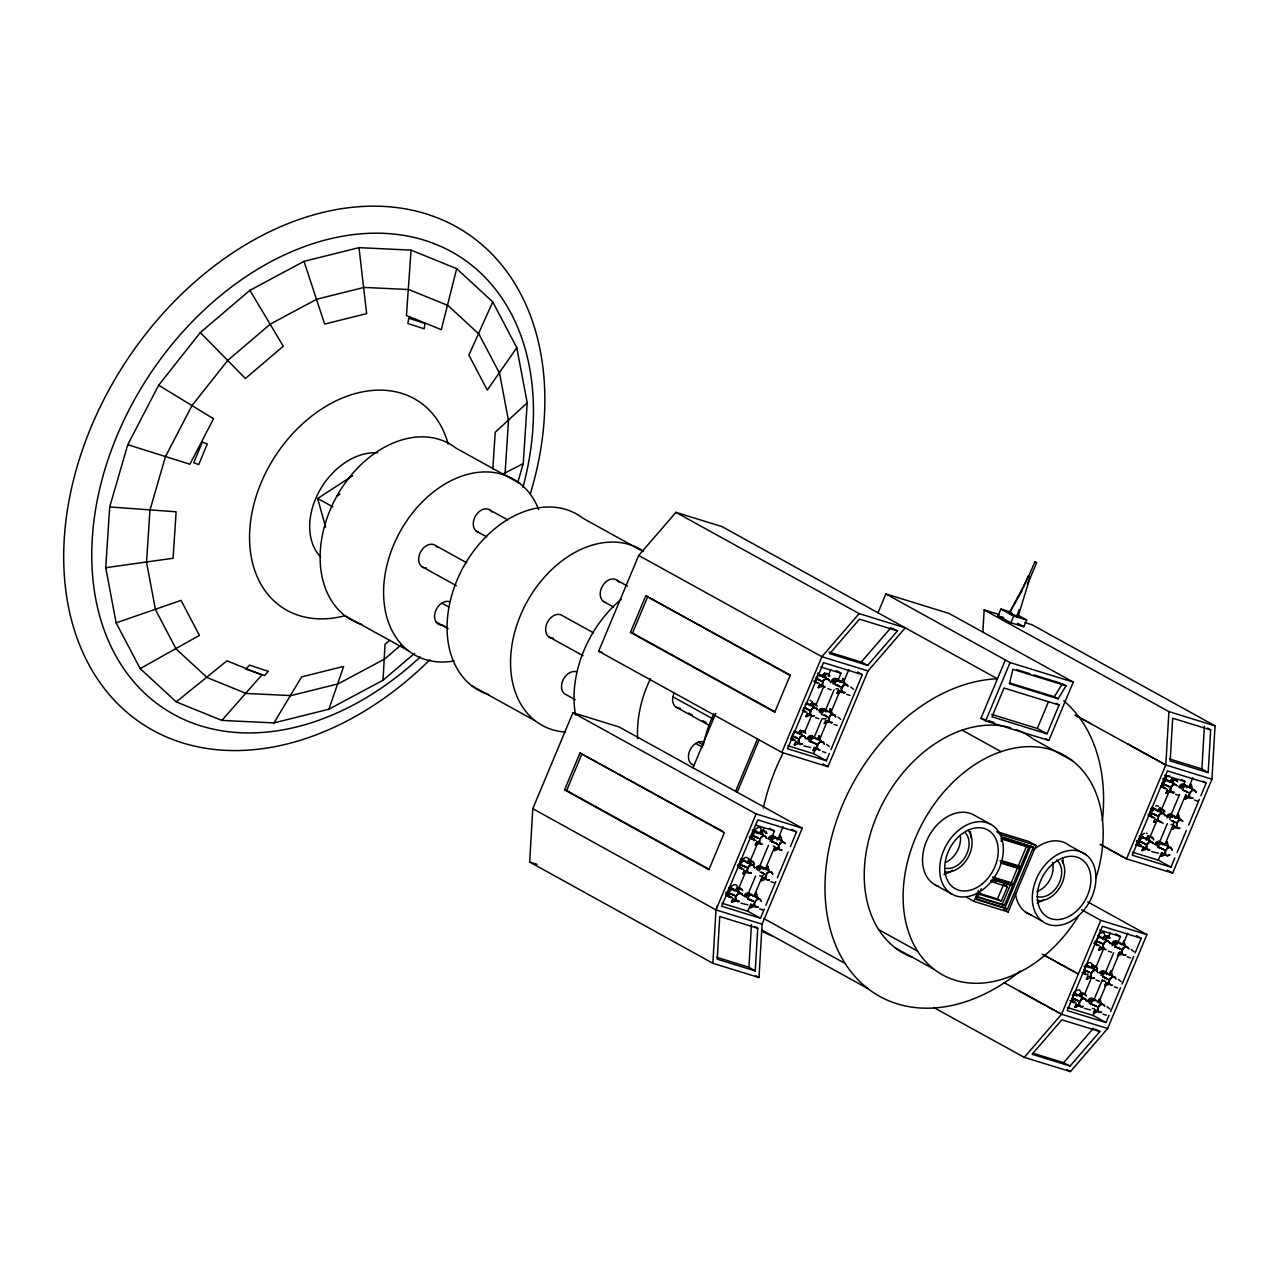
<?xml version="1.0" encoding="UTF-8"?>
<svg xmlns="http://www.w3.org/2000/svg" width="1279" height="1279" viewBox="0 0 1279 1279"><rect width="100%" height="100%" fill="white"/><g stroke="black" fill="none" stroke-linecap="round" stroke-linejoin="round"><path stroke-width="1.5" d="M754.482 867.945C753.219 860.335 743.994 869.32 748.007 872.454M754.642 902.095L754.514 905.788L757.967 907.163M766.505 838.241C766.265 834.164 759.534 836.722 759.518 840.415C757.136 843.405 764.954 844.891 761.357 844.204M772.548 873.941C771.269 867.833 762.332 875.987 766.329 879.201M779.455 849.448C778.144 837.873 776.641 851.878 782.077 849.88M805.562 738.654L805.258 737.328M816.418 708.374C818.24 712.931 817.025 706.887 814.339 707.575C811.014 708.07 808.6 712.979 811.27 715.473M824.268 743.659C821.757 737.919 814.02 746.009 818.272 749.478M832.741 714.322L834.739 715.105L833.716 714.417C829.543 713.394 827.177 720.141 829.256 721.932M1079.428 1001.585L1079.78 1005.949M1115.784 978.451C1115.384 972.695 1102.754 983.007 1112.138 985.214M1128.094 947.547L1126.927 946.844L1128.59 948.203C1130.156 951.592 1126.08 943.358 1123.745 947.739C1120.292 949.721 1121.571 956.932 1126.032 954.805M1164.897 815.602L1163.139 813.348C1158.518 812.213 1155.337 821.006 1160.708 821.742M1165.313 850.487L1165.665 854.852M1177.335 827.881L1176.584 823.292M1192.747 798.288L1189.918 797.744L1189.006 794.499L1192.06 790.262L1195.241 790.63L1193.275 789.958M1012.201 613.488L1009.898 612.049L1022.576 589.939M1017.46 615.183L1019.091 609.651M1029.019 576.509L1028.092 576.237L1030.442 577.453L1036.614 562.696L1034.727 561.929L1035.702 562.2M411.055 250.124L406.45 315.513L441.319 329.662L456.683 268.654L411.055 250.124L358.983 247.646L304.018 261.348L249.901 290.317L200.323 332.556L158.66 385.219L127.756 444.692L109.69 506.948L105.741 567.7L116.133 622.857L140.194 668.629L176.262 701.899L221.875 720.413L273.946 722.907L328.911 709.206L383.029 680.236L414.572 653.361M529.666 862.046L532.783 808.68L572.928 712.707L619.068 726.952L802.253 828.184L762.108 924.157L758.991 977.524L712.851 963.279L529.666 862.046L537.036 864.316M712.851 963.279L715.984 909.913L756.129 813.94L572.928 712.707M754.594 926.412L757.728 928.25L755.234 970.937L748.95 967.26L751.444 924.573M982.88 631.682L984.159 609.939L998.899 614.496M1024.719 622.473L1032.089 624.76L1215.05 725.864L1211.932 779.215L1172.651 873.109L1126.527 858.864L1165.793 764.97L1168.926 711.604L984.159 609.939M1207.536 728.103L1210.669 729.941L1208.175 772.628L1201.892 768.951L1204.386 726.264M492.831 469.009L495.229 432.238L527.204 402.853L516.796 347.696L492.751 301.924L456.683 268.654M501.88 474.349L505.109 472.91L508.514 420.711L499.577 373.356L478.922 334.043L447.954 305.457L408.768 289.55L364.051 287.423L316.84 299.19L270.365 324.067L227.79 360.358L191.994 405.571L165.455 456.651L149.947 510.113L146.541 562.312L155.478 609.667L176.134 648.981L207.118 677.566L246.287 693.458L291.004 695.6L338.216 683.833L384.691 658.957L401.43 644.696M517.771 482.471L523.239 463.606L527.204 402.853M738.686 901.471C740.573 902.814 731.508 898.21 737.423 894.533C740.509 890.744 743.738 896.755 742.587 895.492M802.317 744.01C799.503 745.849 797.185 740.349 799.583 737.887C800.174 734.402 807.928 737.455 802.78 735.889M829.176 680.076C830.918 680.172 822.333 676.799 822.637 683.002C820.207 685.96 827.865 687.734 824.236 686.919M845.003 692.61L842.461 692.275L841.47 688.678L844.875 684.537L848.217 686.008L846.442 684.377M1179.318 828.312C1176.904 830.599 1173.93 820.83 1180.405 819.983C1183.587 821.262 1183.603 821.981 1181.492 820.111M383.029 680.236L385.027 644.264L389.567 640.379M737.583 887.626L736.208 890.823L737.951 891.735A22.574 2.318 22.7 0 1 739.374 892.566L737.743 887.706M761.309 830.263L760.126 833.572L761.868 834.484A22.574 2.318 22.7 0 1 763.291 835.299L761.309 830.263L760.126 833.572M756.225 893.318L754.85 896.515L756.576 897.442A22.574 2.318 22.7 0 1 758.015 898.258L756.385 893.413M767.56 866.059L766.169 869.272L767.912 870.184A22.574 2.318 22.7 0 1 769.35 870.999L767.72 866.155M780.334 836.034L778.959 839.232L780.702 840.143A22.574 2.318 22.7 0 1 782.124 840.974L780.494 836.114M800.318 730.261L799.135 733.57L800.67 734.418A22.574 2.318 22.7 0 0 802.301 735.297L800.318 730.261L799.343 733.634L800.878 734.482A22.574 2.318 22.7 0 1 802.301 735.297M812.149 702.059L810.774 705.273L812.517 706.184A22.574 2.318 22.7 0 1 813.94 706.999L812.309 702.155M819.152 736.049L817.777 739.262L819.503 740.173A22.574 2.318 22.7 0 1 820.942 740.989L819.311 736.144M830.982 709.861L830.279 708.694L832.277 713.73A22.574 2.318 22.7 0 1 830.631 712.851M843.261 678.765L841.886 681.979L843.628 682.89A22.574 2.318 22.7 0 1 845.051 683.705L843.421 678.861M1080.995 992.808L1079.62 996.021L1081.363 996.933A22.574 2.318 22.7 0 1 1082.785 997.748L1081.155 992.904M1093.145 965.581L1092.442 964.414L1091.259 967.723L1093.001 968.635A22.574 2.318 22.7 0 1 1094.44 969.45L1092.81 964.606M1104.928 935.541L1103.537 938.754L1105.28 939.665A22.574 2.318 22.7 0 1 1106.719 940.481L1105.088 935.636M1110.971 971.257L1109.58 974.454L1111.115 975.301A22.574 2.318 22.7 0 0 1112.762 976.197L1111.131 971.337M1124.033 942.143L1123.745 941.216M1148.254 836.018L1146.863 839.232L1148.606 840.143A22.574 2.318 22.7 0 1 1150.045 840.958L1148.414 836.114M1159.893 807.72L1158.518 810.934L1160.245 811.845A22.574 2.318 22.7 0 1 1161.684 812.661L1160.053 807.816M1166.896 841.71L1165.505 844.923L1167.247 845.835A22.574 2.318 22.7 0 1 1168.686 846.65L1167.056 841.806M1178.039 814.371L1176.84 817.665L1178.375 818.512A22.574 2.318 22.7 0 0 1180.005 819.407L1178.215 814.467M1191.005 784.427L1189.63 787.64L1191.357 788.551A22.574 2.318 22.7 0 1 1192.795 789.367L1191.165 784.523M742.252 894.485C740.061 890.456 732.403 897.442 736.704 901.04M798.544 740.317C797.329 737.136 801.086 746.776 800.35 744.202M833.86 714.513L831.158 715.009L828.52 718.75M846.65 684.489C841.518 682.826 839.136 692.834 844.028 692.674M1110.028 943.167C1106.751 936.308 1098.613 948.522 1105.743 949.578M1153.354 843.628C1150.524 837.313 1142.339 847.449 1148.222 849.927M1153.194 843.261L1149.853 841.79L1146.288 845.979M1176.92 785.738C1173.019 779.535 1165.681 794.547 1174.458 792.341M1170.365 788.839C1169.965 785.018 1176.712 783.26 1176.824 785.61M1194.394 790.15L1191.692 790.646L1189.038 794.387M680.236 708.278A12.614 9.129 -61.1 0 1 672.866 696.767L673.809 693.682M761.341 900.928C758.431 894.676 750.709 904.605 756.177 907.227M829.495 716.416L829.096 721.66L832.229 722.651M1097.638 972.392C1095.495 964.75 1085.535 978.899 1094.392 978.371M1147.263 843.628L1146.863 848.888L1149.997 849.88M1165.009 815.331C1162.211 809.239 1154.345 819.088 1159.845 821.63M1171.372 786.425L1170.413 790.758L1172.939 792.676M1190.03 792.037L1189.246 796.433L1190.957 798.336M1034.855 561.897L1028.54 576.669L1009.195 613.312L1010.362 614.176L1017.924 616.958L1030.187 577.277M328.911 709.206L343.667 666.391L301.652 676.879L273.946 722.907M492.751 301.924L468.881 355.098L487.267 390.079L516.796 347.696M675.936 512.367L859.12 613.6L905.26 627.861L868.025 670.947L827.977 766.681L781.853 752.436L598.652 651.203L638.701 555.47L675.936 512.367L722.059 526.628L997.476 678.797A174.759 126.509 -61.1 0 0 825.499 901.199A174.759 126.509 -61.1 0 0 1020.29 971.001M580.011 752.979L724.33 832.725L708.902 869.64L564.567 789.878L580.011 752.979L722.923 831.446M645.783 595.742L790.102 675.488L774.77 712.163L630.451 632.402L645.783 595.742L790.438 675.168M709.221 869.32L566.629 790.518L582.073 753.619M775.09 711.843L632.513 633.041L647.845 596.382M692.978 767.8L715.68 713.538M757.504 738.878L735.553 791.333L737.359 791.893L759.31 739.438M781.853 752.436L821.901 656.703L859.12 613.6M804.171 707.591L807.673 709.046A22.574 15.316 -72.8 0 1 809.143 710.037L803.724 707.607M792.532 735.889L796.034 737.359A22.574 15.316 -72.8 0 1 797.504 738.335L792.085 735.905M734.578 895.604A22.574 15.316 -72.8 0 1 732.995 894.884L728.806 892.998L733.107 894.613A22.574 15.316 -72.8 0 1 734.578 895.604L729.158 893.174M746.217 867.306A22.574 15.316 -72.8 0 1 744.634 866.586L740.461 864.668L744.746 866.315A22.574 15.316 -72.8 0 1 746.217 867.306L740.797 864.876M797.504 738.335A22.574 15.316 -72.8 0 1 795.922 737.615L794.499 736.496M809.143 710.037A22.574 15.316 -72.8 0 1 807.561 709.317L806.138 708.198M821.422 681.067A22.574 15.316 -72.8 0 1 819.839 680.348L815.666 678.43L821.422 681.067A22.574 15.316 -72.8 0 0 819.951 680.092L818.416 679.245M758.495 838.337A22.574 15.316 -72.8 0 1 756.912 837.617L752.739 835.699L758.495 838.337A22.574 15.316 -72.8 0 0 757.024 837.345L755.489 836.498M805.882 716.496L807.577 713.458L806.058 716.576M794.243 744.794L795.938 741.756L794.403 744.89M811.989 701.963L810.774 705.273M818.16 687.526L819.855 684.505L818.336 687.622M823.052 676.303C826.921 669.269 820.83 676.847 824.795 677.215A22.574 2.318 22.7 0 1 826.218 678.03L824.587 673.186M744.442 870.663L742.923 873.749L747.623 872.39A22.574 2.318 22.7 0 0 746.185 871.575L744.442 870.663L742.955 873.749M749.382 859.408L751.013 864.268A22.574 2.318 22.7 0 0 749.59 863.437L747.847 862.526L749.222 859.328M731.316 902.047L733.011 899.025L731.476 902.143M755.234 844.795L756.928 841.758L755.409 844.875M737.407 887.53L736.208 890.823M738.527 888.873L746.073 870.823M749.862 861.79L757.408 843.74M762.7 831.11L764.202 827.497M804.667 732.084L811.557 715.601M816.162 704.601L823.82 686.279M828.424 675.296L830.726 669.796M816.146 744.026A22.574 15.316 -72.8 0 1 814.547 743.307L810.39 741.388L814.659 743.051A22.574 15.316 -72.8 0 1 816.146 744.026L810.726 741.596M748.055 894.133L755.601 876.083M759.374 867.05L768.439 845.387M772.212 836.37L774.482 830.95L769.718 828.328M814.195 737.343L821.853 719.022M825.674 709.861L834.116 689.717M837.937 680.556L841.006 673.234L836.242 670.596M777.328 844.012A22.574 15.316 -72.8 0 1 775.745 843.293L771.557 841.406L775.857 843.021A22.574 15.316 -72.8 0 1 777.328 844.012L771.908 841.582M840.255 686.743A22.574 15.316 -72.8 0 1 838.672 686.024L834.5 684.105L840.255 686.743A22.574 15.316 -72.8 0 0 838.784 685.768L837.249 684.904M753.219 901.295A22.574 15.316 -72.8 0 1 751.636 900.576L747.464 898.657L753.219 901.295A22.574 15.316 -72.8 0 0 751.732 900.304L750.213 899.457M812.868 750.485L814.579 747.464L813.044 750.581M832.277 713.73A22.574 2.318 22.7 0 0 830.838 712.915L829.096 712.003L830.311 708.71M836.994 693.202L838.688 690.164L837.153 693.298M818.976 735.953L817.777 739.262M843.101 678.669L841.886 681.979M764.298 909.017L760.461 918.21L747.767 911.192L750.837 903.853M753.907 896.499L762.364 876.291M765.434 868.953L774.658 846.906M777.728 839.552L783.1 826.698M829.4 753.411L826.33 760.733L813.636 753.715L815.938 748.215A22.574 2.318 22.7 0 0 817.537 749.126L813.204 750.661M819.759 739.054L826.666 722.571M830.487 713.41L839.679 691.443M843.516 682.283L848.888 669.461M761.277 880.496L762.971 877.474L761.453 880.591M751.444 904.653L749.926 907.738L754.61 906.395A22.574 2.318 22.7 0 0 753.187 905.564L751.444 904.653L749.958 907.738M774.067 850.455L775.761 847.433L774.243 850.551M780.174 835.938L778.959 839.232M877.986 612.769L885.867 593.936L949.066 613.456L1073.273 682.091L1048.86 740.445L985.661 720.924L980.945 718.318L1005.342 659.964M765.833 905.356L775.825 881.471M777.36 877.794L788.12 852.086M790.422 846.57L796.561 831.878L791.813 829.24M830.918 749.734L862.334 674.641L857.585 672.003M1017.045 614.719L1026.653 619.931L1023.824 626.71L1010.858 622.793L998.036 615.838L1000.865 609.076L1010.138 611.858M1023.072 588.212L1028.092 576.237M1010.858 622.793L1013.687 616.03L1026.653 619.931M1027.357 583.991L1030.219 577.149M985.661 720.924L1010.074 662.57L885.867 593.936M1055.83 703.242L1059.06 705.033L1047.021 733.826L1037.301 728.454L1048.588 701.468M996.661 831.574L1029.003 841.566L1036.038 845.451L1008.22 911.975L973.974 901.391L978.483 890.6M981.265 888.713L976.692 899.633L1007.42 909.129L1033.336 847.21L1001.985 836.946M1001.057 841.358L1002.592 837.713L1033.336 847.21M1001.345 901.071L997.508 898.961L1003.551 884.524L1007.388 886.635L1001.345 901.071L977.428 893.685M1004.383 905.5L1002.24 904.317L1010.474 884.636L1012.616 885.819L1004.383 905.5L976.485 896.883M1017.572 867.674L1019.715 868.857L1013.384 883.949L1011.257 882.766L1017.572 867.674L1000.833 862.494M1000.034 860.655L1020.514 866.986L1018.356 865.803L1026.573 846.122L1028.716 847.306L1020.498 866.986M1007.42 909.129L1005.022 907.802L1030.922 845.883M933.654 1007.484L1024.287 1057.349L1061.522 1014.247L1100.803 920.352L1081.554 909.721M1156.887 815.698A22.574 15.316 -72.8 0 1 1155.289 814.979L1151.116 813.092L1155.401 814.723A22.574 15.316 -72.8 0 1 1156.887 815.698L1151.468 813.268M1077.989 1000.786A22.574 15.316 -72.8 0 1 1076.406 1000.066L1072.234 998.164L1077.989 1000.786A22.574 15.316 -72.8 0 0 1076.518 999.81L1074.984 998.963M1089.628 972.488A22.574 15.316 -72.8 0 1 1088.045 971.768L1083.873 969.866L1089.628 972.488A22.574 15.316 -72.8 0 0 1088.157 971.512L1086.622 970.665M1098.901 941.696L1100.436 942.543A22.574 15.316 -72.8 0 1 1101.906 943.534A22.574 15.316 -72.8 0 1 1100.324 942.815L1096.311 941.024M1145.249 843.996A22.574 15.316 -72.8 0 1 1143.65 843.277L1139.493 841.358L1145.249 843.996A22.574 15.316 -72.8 0 0 1143.762 843.021L1142.227 842.174M1169.166 786.729A22.574 15.316 -72.8 0 1 1167.567 786.025L1163.41 784.107L1169.166 786.729A22.574 15.316 -72.8 0 0 1167.679 785.754L1166.144 784.906M1076.215 1004.159L1074.696 1007.228L1079.38 1005.886A22.574 2.318 22.7 0 0 1077.957 1005.07L1076.215 1004.159L1074.728 1007.244M1100.132 946.892C1097.766 954.662 1099.173 944.494 1101.874 947.803A22.574 2.318 22.7 0 1 1103.313 948.618L1098.981 950.169M1104.752 935.461L1103.537 938.754M1155.113 819.072C1152.731 826.842 1154.138 816.657 1156.855 819.983A22.574 2.318 22.7 0 1 1158.278 820.798L1153.946 822.333M1141.971 850.455L1143.666 847.433L1142.147 850.551M1165.888 793.188L1167.599 790.166L1166.064 793.284M1172.331 778.847L1173.962 783.691A22.574 2.318 22.7 0 0 1172.523 782.876L1170.797 781.965L1172.172 778.751M1171.996 778.655L1170.797 781.965M1150.157 836.706L1157.063 820.223M1160.884 811.062L1169.326 790.918M1084.464 994.582L1091.275 978.291M1095.815 967.436L1104.145 947.531M1107.934 938.482L1110.204 933.062M1096.631 1006.477A22.574 15.316 -72.8 0 1 1095.048 1005.774L1090.859 1003.887L1095.16 1005.502A22.574 15.316 -72.8 0 1 1096.631 1006.477L1091.211 1004.063M1120.74 949.194A22.574 15.316 -72.8 0 1 1119.157 948.474L1114.968 946.604L1119.269 948.219A22.574 15.316 -72.8 0 1 1120.74 949.194L1115.32 946.764M1155.656 845.115A4.461 3.245 -61 0 1 1159.653 841.902L1167.343 823.66M1171.18 814.499L1179.606 794.339M1183.443 785.178L1184.978 781.517L1181.796 779.774M1093.993 999.842L1102.306 979.938M1105.344 972.695L1113.673 952.791M1117.446 943.742L1120.484 936.516L1115.72 933.878M1163.89 849.688A22.574 15.316 -72.8 0 1 1162.291 848.984L1158.119 847.066L1162.403 848.712A22.574 15.316 -72.8 0 1 1163.89 849.688L1158.454 847.274M1107.966 979.234A22.574 15.316 -72.8 0 1 1106.367 978.515L1102.994 976.788L1107.966 979.234A22.574 15.316 -72.8 0 0 1106.479 978.243L1104.944 977.396M1187.999 792.404A22.574 15.316 -72.8 0 1 1186.4 791.685L1182.244 789.767L1187.999 792.404A22.574 15.316 -72.8 0 0 1186.512 791.429L1184.978 790.582M1093.689 1013.128L1098.021 1011.577A22.574 2.318 22.7 0 0 1096.599 1010.762L1094.856 1009.85L1093.529 1013.032M1098.261 1001.713C1102.13 994.678 1096.039 1002.256 1100.004 1002.624A22.574 2.318 22.7 0 1 1101.427 1003.439L1099.796 998.595M1106.191 982.592L1104.672 985.677L1109.357 984.318A22.574 2.318 22.7 0 0 1107.918 983.503L1106.191 982.592L1107.726 983.439A22.574 2.318 22.7 0 0 1109.357 984.318M1093.369 1012.936L1095.064 1009.914M1104.688 985.677L1106.383 982.656M1112.762 976.197A22.574 2.318 22.7 0 0 1111.323 975.365L1109.788 974.518L1110.796 971.161M1123.905 941.312L1125.536 946.156A22.574 2.318 22.7 0 0 1124.113 945.341L1122.37 944.43L1123.586 941.12M1109.069 1015.222L1105.999 1022.545L1093.305 1015.526L1095.607 1010.042M1098.661 1002.704L1107.086 982.56M1110.156 975.237L1120.116 951.432M1123.186 944.11L1127.774 933.11M1174.825 858.001L1171.004 867.146L1158.358 860.159L1161.428 852.837M1164.498 845.515L1173.69 823.548M1175.977 818.048L1185.937 794.243M1189.006 786.921L1192.843 777.76M1160.948 856.338L1165.281 854.788A22.574 2.318 22.7 0 0 1163.842 853.972L1162.099 853.061L1160.788 856.243M1172.267 829.08L1176.6 827.529A22.574 2.318 22.7 0 0 1175.177 826.714L1173.642 825.866L1172.108 828.984M1184.722 798.863L1186.416 795.842L1184.898 798.959M1162.307 853.125L1160.613 856.147M1166.72 841.614L1165.505 844.923M1190.829 784.331L1189.63 787.64M1110.588 1011.561L1120.548 987.74M1122.083 984.079L1133.578 956.612M1135.112 952.951L1141.236 938.29L1136.471 935.668M1177.128 852.501L1186.32 830.519M1188.623 825.035L1199.35 799.391M1200.885 795.73L1206.241 782.908L1203.075 781.165M1024.287 1057.349L1070.427 1071.594L1107.646 1028.508L1146.927 934.613L1087.694 901.871M798.879 739.182L801.198 736.576L803.899 736.08M785.29 843.261L781.949 841.806L778.879 844.843L782.524 841.55L785.45 843.644M754.77 902.143L756.912 899.537L759.63 899.025M1109.916 943.422C1107.918 937.283 1099.924 945.613 1104.113 949.05M1176.76 823.276L1178.902 820.67L1181.62 820.175M1104.752 1006.125C1101.043 998.883 1093.273 1013.352 1101.379 1012.36M764.89 836.082C760.653 834.755 757.44 842.285 761.453 844.268M736.128 896.467L736.608 895.236M1158.438 816.562L1158.918 815.331M1097.702 972.616C1096.79 966.221 1087.214 973.847 1091.754 977.939M1085.999 1000.69C1083.761 992.904 1073.928 1007.133 1082.737 1006.669M1172.092 850.039C1168.718 840.495 1159.973 858.417 1169.55 855.123M1009.419 682.858L1054.312 696.735L1062.369 683.737L1066.11 685.8L1058.053 698.798L1009.435 683.785L1012.856 669.349L1066.11 685.8M824.379 723.322L825.69 720.141L827.433 721.052A22.574 2.318 22.7 0 1 828.872 721.868L824.539 723.418M1086.542 979.043L1087.853 975.861L1089.596 976.772A22.574 2.318 22.7 0 1 1091.035 977.588L1086.702 979.122M1117.654 955.749L1118.965 952.567L1120.708 953.479A22.574 2.318 22.7 0 1 1122.147 954.294L1117.814 955.829M828.968 652.066L861.263 662.042L891.047 627.573M897.458 630.899L859.472 619.164L829.687 653.649L867.674 665.384L897.458 630.899L892.646 628.405M1033.272 1053.304L1063.648 1062.689L1093.433 1028.22M1099.86 1031.561L1061.874 1019.811L1032.089 1054.296L1070.075 1066.031L1099.86 1031.561L1095.048 1029.051M827.817 678.813C823.58 677.518 820.047 685.112 824.395 686.999M760.525 837.969L761.373 837.026M1080.339 1000.306L1080.867 999.475M221.875 720.413L261.859 674.96L226.991 660.811L176.262 701.899M1091.067 973.287L1090.683 974.47M1098.006 1007.324L1101.827 1004.031L1104.576 1005.742M1086.479 964.126L1088.461 962.815A4.764 3.469 -61 0 1 1091.275 963.183L1092.314 964.878M824.204 723.227L825.435 723.115M1171.948 828.888L1173.179 828.792M1086.367 978.947L1087.598 978.835M1117.478 955.653L1118.709 955.541M325.617 527.124L317.656 498.474L352.7 475.74M336.745 496.204L340.006 494.094M1168.862 855.331L1169.933 854.82M523.239 463.606L505.109 472.91M140.194 668.629L199.428 635.375L181.042 600.395L116.133 622.857M1167.471 776.513L1168.494 776.001A4.764 3.469 -61 0 1 1169.534 775.793M1144.385 833.284L1142.403 834.595A5.276 3.837 -61 0 0 1141.571 835.619M693.65 765.114A12.614 9.129 -61.1 0 1 688.502 755.457A12.614 9.129 -61.1 0 1 695.68 743.435L698.286 742.156A12.614 9.129 -61.1 0 1 703.338 741.964M814.435 715.648C807.976 718.047 810.007 706.184 815.554 707.767M751.508 872.917C743.563 875.476 749.11 860.303 754.066 866.315L754.434 867.658M818.48 687.702L822.813 686.168A22.574 2.318 22.7 0 0 821.39 685.352L819.647 684.441M837.313 693.378L841.646 691.843A22.574 2.318 22.7 0 0 840.223 691.028L838.48 690.1M806.202 716.672L810.534 715.137A22.574 2.318 22.7 0 0 809.111 714.306L807.369 713.394M794.563 744.97L798.895 743.435A22.574 2.318 22.7 0 0 797.472 742.619L795.73 741.692M755.569 844.971L759.902 843.437A22.574 2.318 22.7 0 0 758.463 842.605L756.72 841.694M774.387 850.647L778.719 849.096A22.574 2.318 22.7 0 0 777.296 848.281L775.554 847.369M761.613 880.671L765.945 879.137A22.574 2.318 22.7 0 0 764.506 878.321L762.764 877.41M731.636 902.239L735.969 900.688A22.574 2.318 22.7 0 0 734.546 899.872L732.803 898.961M1166.224 793.38L1170.557 791.829A22.574 2.318 22.7 0 0 1169.134 791.014L1167.391 790.102M1185.057 799.039L1189.39 797.504A22.574 2.318 22.7 0 0 1187.951 796.689L1186.225 795.778M1142.307 850.631L1146.639 849.096A22.574 2.318 22.7 0 0 1145.201 848.281L1143.474 847.369M1036.582 562.712L1035.622 562.392M845.275 692.483L843.101 692.61M814.547 707.687L813.38 707.847M811.989 715.904L814.131 715.664M831.83 714.689L832.405 714.385M831.334 722.715L832.293 722.459M801.373 744.282L802.525 744.074M821.534 741.676L820.383 741.836M780.174 849.864L781.501 849.991M749.078 873.157L751.029 872.981M768.903 871.958L769.478 871.654M769.366 879.712L767.4 879.904M769.558 879.792L768.663 879.92M758.607 898.945L757.456 899.105M1173.514 784.651L1174.106 784.347M758.031 906.971L756.065 907.163M1173.035 792.676L1174.138 792.372L1173.275 792.612M1193.003 798.144L1190.845 798.272M1180.021 828.121L1178.055 828.296M1167.743 855.635L1168.702 855.363M1091.419 977.652L1094.456 978.163M1112.075 985.102L1110.811 985.086M1080.835 1006.653L1082.801 1006.461M1083.009 1006.541L1082.098 1006.669M1101.651 1012.233L1099.476 1012.344L1100.404 1012.424M770.965 871.782C765.881 870.312 763.147 880.991 769.303 879.92M810.151 712.403L810.135 713.218M798.512 740.701L798.496 741.516M817.153 746.408L817.137 747.208M1170.173 789.111L1170.157 789.91M747.224 869.672L747.208 870.471M1157.895 818.08L1157.879 818.88M735.585 897.97L735.569 898.769M1146.256 846.378L1146.224 847.178M754.226 903.661L754.21 904.477M1102.914 945.9L1102.898 946.7M1121.747 951.576L1121.731 952.375M1108.973 981.601L1108.941 982.4M1078.996 1003.168L1078.98 1003.967M1097.638 1008.859L1097.622 1009.659M823.036 714.865L827.465 716.784A22.574 15.316 -72.8 0 0 825.994 715.792L824.459 714.945L825.882 716.064A22.574 15.316 -72.8 0 0 827.465 716.784M105.741 567.7L173.081 558.252L176.118 511.792L109.69 506.948M1009.898 612.049L1011.369 612.353M810.726 747.576L803.867 745.897M818.992 749.894L820.111 750.038L819.104 749.958C815.043 747.927 818.432 740.813 822.557 741.772M1163.282 813.444L1162.163 813.252M1160.852 821.71L1159.701 821.55L1163.25 823.26M1151.644 841.742L1150.508 841.55M1148.094 849.864L1149.421 849.975M1158.454 853.237L1151.612 851.558M1166.736 855.555L1167.663 855.635M783.723 841.742L782.604 841.566M752.612 865.036L751.157 864.924M737.423 901.455L739.39 901.279M747.799 904.845L740.941 903.166M1108.301 941.264L1107.182 941.072M1104.768 949.386L1105.887 949.546M1123.601 955.061L1125.552 954.869M1170.301 847.433L1167.583 847.929L1164.929 851.67M1127.023 946.86C1123.09 946.124 1119.605 953.079 1123.697 955.125M1114.377 976.964C1110.252 976.005 1106.847 983.135 1110.907 985.15M1084.4 998.531L1081.682 999.027L1079.028 1002.768M1171.244 848.041L1170.157 847.353M770.821 871.702L771.908 872.39M1085.263 999.123L1086.063 1000.913M822.461 684.665L822.653 685.336M828.52 720.365L828.696 721.036M1170.205 790.326L1170.397 790.998M1189.038 796.002L1189.23 796.673M798.544 741.916L798.736 742.587M1157.927 819.295L1158.119 819.967M1164.929 853.285L1165.105 853.956M778.367 847.593L778.559 848.265M747.272 870.887L747.448 871.559M1102.962 947.115L1103.137 947.787M735.617 899.185L735.809 899.856M754.258 904.877L754.45 905.548M1109.005 982.816L1109.197 983.487M1079.028 1004.383L1079.22 1005.054M1090.587 1009.978L1084.352 1008.348M829.24 680.3L829.591 681.115M1195.817 791.637L1196.169 792.452L1195.162 790.534L1196.009 792.309M1164.705 814.931L1165.057 815.746M823.964 743.259L824.315 744.074M1171.708 848.92L1171.884 849.592M1109.74 942.751L1110.092 943.582M772.372 873.269L772.724 874.085M1009.866 613.328L1012.584 614.208M844.108 684.729L843.469 685.144M1173.019 784.73L1172.379 785.146M813.012 708.022L812.357 708.438M1179.062 820.431L1178.423 820.846M1149.102 841.998L1148.462 842.413M1167.743 847.689L1167.103 848.105M781.197 841.998L780.542 842.413M1105.775 941.52L1105.136 941.936M1124.609 947.195L1123.969 947.611M750.086 865.291L749.43 865.707M1093.497 970.489L1092.858 970.905M1111.819 977.22L1111.179 977.636M1081.858 998.787L1081.203 999.203M1100.484 1004.479L1099.844 1004.894M826.362 678.685L825.658 678.877M845.195 684.361L844.492 684.553M1180.149 820.047L1179.446 820.255M1150.173 841.614L1149.485 841.806M763.435 835.954L762.732 836.146M1106.847 941.136L1106.143 941.344M739.518 893.222L738.814 893.413M1082.929 998.403L1082.226 998.595M824.3 679.757L823.708 680.396M843.133 685.432L842.541 686.072M1172.028 785.418L1171.436 786.073M830.343 715.457L829.751 716.112M1159.749 814.387L1159.158 815.027M800.366 737.024L799.775 737.663M819.008 742.715L818.416 743.355M780.206 842.701L779.614 843.341M1123.617 947.883L1123.026 948.522M749.094 865.995L748.503 866.634M767.416 872.726L766.824 873.365M1092.506 971.177L1091.914 971.816M1110.827 977.923L1110.236 978.563M1099.492 1005.166L1098.901 1005.822M827.609 678.717L829.096 679.948M815.426 707.703L816.817 708.918M822.413 741.692L824.156 743.93M764.682 835.97L766.569 838.464M1114.233 976.9L1115.959 979.122M759.502 898.961L761.389 901.343M1084.272 998.451L1085.663 999.666M998.036 615.838L1003.599 617.517M823.452 680.716L822.477 683.05M842.285 686.375L841.294 688.726M811.174 709.669L810.199 712.019M818.176 743.659L817.185 746.009M1103.937 943.167L1102.962 945.501M1122.77 948.842L1121.795 951.176M748.247 866.938L747.272 869.288M766.569 873.685L765.593 876.019M1109.98 978.867L1109.005 981.217M1098.661 1006.125L1097.606 1009.85L1099.444 1012.328M1010.074 662.57L1073.273 682.091M1168.926 711.604L1215.05 725.864M1016.709 669.636L1030.027 673.745M1033.832 674.912L1060.467 683.146M1210.669 729.941L1172.683 718.206L1170.189 760.893L1208.175 772.628M1059.06 705.033L1004.031 688.022L991.992 716.832L1047.021 733.826M1169.598 758.975L1201.892 768.951M868.025 670.947L821.901 656.703L638.701 555.47M1075.159 715.105L1165.793 764.97L1211.932 779.215M991.753 714.385L1037.301 728.454M862.334 674.641L823.548 662.65L787.544 748.743L826.33 760.733M1206.241 782.908L1167.455 770.933L1132.219 855.171L1171.004 867.146M820.734 666.967L841.006 673.234M980.945 718.318L984.654 719.469M988.379 720.621L993.943 722.331M1164.689 775.25L1184.978 781.517M630.451 632.402L632.513 633.041M598.652 651.203L602.345 652.338M790.854 738.415L794.547 739.55M1135.576 844.859L1144.801 847.705M787.768 745.721L813.636 753.715M1132.507 852.182L1158.358 860.159M1036.038 845.451L1001.793 834.867L997.572 832.533M1002.4 838.656L1024.719 845.547M1000.817 838.688L1028.716 847.306M1001.617 860.623L1018.372 865.803M1001.105 863.101L1019.715 868.857M992.648 877.026L1011.257 882.766M992.936 877.634L1013.384 883.949M993.735 879.472L1008.603 884.061M992.152 879.504L1012.616 885.819M990.665 880.544L996.197 882.254M990.825 881.519L1007.388 886.635M756.129 813.94L802.253 828.184M1100.803 920.352L1146.927 934.613M796.561 831.878L757.776 819.887L721.66 906.219L760.461 918.21M1141.236 938.29L1102.45 926.316L1067.214 1010.57L1105.999 1022.545M1099.668 930.089L1120.484 936.516M979.122 893.286L997.508 898.961M755.441 825.067L774.482 830.95M976.197 896.275L1002.24 904.317M976.085 898.865L1005.022 907.802M564.567 789.878L566.629 790.518M1070.155 1000.658L1075.831 1002.416M725.976 895.476L731.7 897.234M1067.437 1007.548L1093.305 1015.526M721.9 903.198L747.767 911.192M1003.791 982.48L1061.522 1014.247L1107.646 1028.508M762.108 924.157L715.984 909.913L532.783 808.68M757.728 928.25L719.741 916.515L717.247 959.202L755.234 970.937M716.656 957.284L748.95 967.26M1190.893 785.146L1191.5 785.498M843.165 679.469L843.756 679.836M824.331 673.809L824.939 674.161M1166.032 785.162L1163.746 784.315M1184.866 790.838L1182.579 789.974M837.137 685.176L834.484 684.137M818.304 679.501L816.002 678.637M1185.361 798.4L1185.953 798.751M1166.528 792.724L1167.119 793.076M818.784 687.063L819.391 687.415M837.617 692.722L838.225 693.09M812.053 702.763L812.661 703.13M1158.518 810.934L1159.717 807.625M1176.84 817.665L1178.583 818.576A22.574 2.318 22.7 0 1 1180.005 819.407M804.059 707.863L806.026 708.47M1173.642 825.866L1174.969 826.65A22.574 2.318 22.7 0 0 1176.6 827.529M806.505 716.016L807.113 716.384M1166.784 842.429L1167.391 842.781M819.04 736.768L819.647 737.12M800.414 731.06L801.006 731.428M1146.863 839.232L1148.078 835.922M1142.115 842.429L1139.829 841.566M792.42 736.16L794.387 736.768M1142.595 849.991L1143.202 850.343M794.867 744.314L795.458 744.682M1104.816 936.26L1105.424 936.612M761.405 831.062L762.012 831.43M780.238 836.738L780.845 837.106M1098.789 941.968L1096.135 940.928M755.377 836.77L753.075 835.906M774.69 849.991L775.298 850.359M755.857 844.316L756.465 844.684M747.847 862.526L749.062 859.232M766.169 869.272L767.384 865.963M1086.51 970.921L1084.208 970.058M1102.882 977.06L1104.832 977.668M1105.312 985.214L1105.919 985.581M743.579 873.285L744.186 873.653M1099.54 999.219L1100.132 999.57M737.487 888.329L738.079 888.697M1079.62 996.021L1080.835 992.712M754.85 896.515L756.049 893.222M1074.872 999.219L1072.569 998.355M750.102 899.729L747.799 898.865M1075.351 1006.781L1075.959 1007.133M1093.993 1012.472L1094.6 1012.824M750.581 907.275L751.173 907.642M127.756 444.692L189.916 464.229L213.545 418.761L158.66 385.219M813.956 715.712L813.252 715.904M1194.362 799.967L1197.736 801.118M1175.529 794.307L1178.902 795.458M846.618 694.305L849.991 695.456M827.785 688.63L831.158 689.781M815.506 717.599L818.88 718.75M833.828 724.346L837.201 725.497M822.509 751.588L825.882 752.739M1127.103 956.756L1130.476 957.907M1108.269 951.096L1111.643 952.247M1095.991 980.05L1099.364 981.201M1114.329 986.796L1117.686 987.948M770.901 881.599L774.275 882.75M1102.994 1014.055L1106.367 1015.206M759.582 908.857L762.955 910.009M1189.374 797.009L1189.79 797.568M841.646 691.347L842.381 692.179M822.813 685.672L823.548 686.519M1146.623 848.601L1147.359 849.448M798.879 742.939L799.631 743.77M1109.341 983.839L1110.076 984.67M754.594 905.9L755.345 906.731M831.254 722.715L829.4 722.123M812.932 715.968L810.934 715.185M781.117 849.943L779.263 849.352M750.006 873.237L748.343 872.742M1013.719 614.671L1014.839 615.151M1170.893 820.526L1175.209 822.445A22.574 15.316 -72.8 0 0 1173.738 821.454L1172.204 820.606L1173.626 821.726A22.574 15.316 -72.8 0 0 1175.209 822.445M1101.906 943.534L1096.487 941.104M760.222 872.118L764.554 874.037A22.574 15.316 -72.8 0 0 763.067 873.061L761.533 872.214L762.955 873.317A22.574 15.316 -72.8 0 0 764.554 874.037M1160.261 808.728L1160.005 808.6M1154.809 822.029L1154.681 821.965M1148.702 837.074L1148.462 836.946M1161.844 856.035L1161.636 855.939M814.099 750.373L813.892 750.277M1111.339 972.264L1111.467 972.328M1081.363 993.815L1081.49 993.879M768.008 867.114L767.8 866.97M749.734 860.399L749.398 860.239M762.508 880.384L762.188 880.224M756.72 894.389L756.369 894.213M732.547 901.951L732.243 901.807M1166 855.139L1166.848 855.619M1080.115 1006.237L1080.963 1006.717M1015.878 615.647L1017.924 616.958M861.263 662.042L867.674 665.384M1063.648 1062.689L1070.075 1066.031M1000.865 609.076L1013.687 616.03M1017.413 623.225L1023.824 626.71M1075.431 715.265L1090.795 723.61M1098.053 1007.276L1097.67 1008.46M1100.372 844.476L1126.527 858.864L1100.292 844.364M1042.209 954.134L1078.341 974.022L1043.36 954.694M1054.312 696.735L1058.053 698.798M1127.311 743.707L1165.793 764.97M1045.71 738.718L1048.86 740.445M1072.378 760.701L1033.512 739.214A125.518 90.857 -61.1 0 0 1016.213 729.558M519.562 483.254L456.091 448.178A100.817 72.983 -61.1 0 0 335.706 498.25A100.817 72.983 -61.1 0 0 361.781 624.424M643.081 551.505L583.032 518.315A100.817 72.983 -61.1 0 0 462.646 568.404A100.817 72.983 -61.1 0 0 488.722 694.577M962.16 730.165L1001.025 751.652M1167.423 870.216L1172.651 873.109M490.257 510.241L507.555 519.802M617.213 580.394L627.509 586.086M1086.159 854.788A39.937 28.921 -61.1 0 0 1033.208 889.113A39.937 28.921 -61.1 0 0 1073.017 919.969A39.937 28.921 -61.1 0 0 1086.159 854.788L1069.02 845.307A39.937 28.921 -61.1 0 0 1033.432 849.975M476.348 531.201L486.723 536.924M603.288 601.354L613.584 607.045M990.841 824.379A39.937 28.921 -61.1 0 0 939.937 864.716A39.937 28.921 -61.1 0 0 983.775 888.937A39.937 28.921 -61.1 0 0 990.841 824.379L973.703 814.915A39.937 28.921 -61.1 0 0 927.867 838.209A39.937 28.921 -61.1 0 0 938.53 886.363M435.691 545.621L466.819 562.824M593.536 632.849L562.648 615.775A12.614 9.129 -61.1 0 0 546.868 623.528A12.614 9.129 -61.1 0 0 553.279 638.141M822.861 763.851L827.977 766.681M317.656 498.474L332.908 506.9M672.866 696.767L712.435 718.638M688.837 713.042L692.275 714.945M702.603 720.653L706.04 722.555M421.782 566.581L456.363 585.686M548.723 636.734L583.048 655.695M675.664 706.871L710.085 725.896M1024.959 911.655L1042.097 921.136M1003.983 909.641L1008.22 911.975M698.286 742.156L703.45 745.002M441.799 603.128L448.721 606.949M695.68 743.435L702.571 747.224M966.924 897.506L973.974 901.391M935.061 884.828L952.2 894.309M447.394 627.989L442.214 625.127A12.614 9.129 -61.1 0 1 435.244 612.049A12.614 9.129 -61.1 0 1 449.441 601.658M436.011 621.898L448.114 628.597M575.294 699.709L566.709 694.961A12.614 9.129 -61.1 0 1 562.744 680.668A12.614 9.129 -61.1 0 1 576.397 671.811M344.866 615.631L408.353 650.707M471.823 685.784L535.293 720.86M1019.539 991.049L1061.522 1014.247M878.705 929.657L917.587 951.144M895.044 947.707L933.91 969.178M1066.942 1069.676L1070.427 1071.594M763.739 918.498L845.131 963.487M762.252 930.217L867.881 988.603M755.505 975.605L758.991 977.524M1162.099 853.061L1163.634 853.908A22.574 2.318 22.7 0 0 1165.281 854.788M814.371 747.4L816.114 748.311A22.574 2.318 22.7 0 1 817.537 749.126M1094.856 1009.85L1096.391 1010.698A22.574 2.318 22.7 0 0 1098.021 1011.577M1177.128 827.785L1178.183 828.36M819.12 749.958L817.936 749.19M1104.88 949.45L1103.697 948.682M766.473 879.376L767.512 879.968M741.82 893.829L739.854 893.158M736.512 900.944L737.551 901.519M1170.94 847.801L1171.948 849.816M771.781 872.262L772.612 874.165M1164.545 814.579L1164.018 813.844M835.139 715.648L834.595 714.913L835.475 716.672M805.178 737.216L804.635 736.48L805.722 738.686M850.727 686.983L853.477 689.237M1131.212 949.45L1133.977 951.688M837.937 717.023L840.703 719.262M1118.422 979.474L1121.187 981.712M826.602 744.266L829.368 746.52M1107.102 1006.733L1109.852 1008.971M200.323 332.556L245.392 378.52L283.283 346.225L249.901 290.317M811.43 701.452L810.79 700.716A4.764 3.469 -61 0 0 809.959 700.284M748.503 858.721L747.863 857.985A4.764 3.469 -61 0 0 745.049 857.633L743.067 858.944A5.276 3.837 -61 0 0 742.236 859.968M741.708 893.749L742.332 894.597M1080.979 992.136L1079.956 990.426A4.764 3.469 -61 0 0 1077.142 990.074L1075.143 991.385A5.276 3.837 -61 0 0 1073.705 993.591M737.567 886.939L736.544 885.244A4.764 3.469 -61 0 0 733.714 884.876L731.732 886.203A5.276 3.837 -61 0 0 730.293 888.393M304.018 261.348L324.642 324.083L366.657 313.611L358.983 247.646M1178.375 814.547L1178.71 815.538M835.219 715.776L835.539 716.895M1105.232 935.988L1104.065 933.142A4.764 3.469 -61 0 0 1101.251 932.791L1099.269 934.102A5.276 3.837 -61 0 0 1097.814 936.292M761.82 830.806L760.653 827.961A4.764 3.469 -61 0 0 757.839 827.593L755.857 828.904A5.276 3.837 -61 0 0 754.402 831.11M1063.696 700.764A174.759 126.509 -61.1 0 1 1102.338 820.83M772.164 935.892A174.759 126.509 -61.1 0 1 763.211 931.943M703.258 745.289A100.817 72.983 -61.1 0 1 713.954 713.762M637.645 738.607A100.817 72.983 -61.1 0 1 650.483 678.685M763.307 808.088A174.759 126.509 -61.1 0 1 783.212 752.835M575.55 715.025A100.817 72.983 -61.1 0 1 621.306 599.227M565.702 732.068A100.817 72.983 -61.1 0 1 520.985 614.16A100.817 72.983 -61.1 0 1 643.417 551.169M605.415 602.441A12.614 9.129 -61.1 0 1 602.985 585.238A12.614 9.129 -61.1 0 1 618.844 582.201M454.205 660.955A100.817 72.983 -61.1 0 1 383.668 596.542A100.817 72.983 -61.1 0 1 447.09 482.807A100.817 72.983 -61.1 0 1 538.651 509.506M426.339 567.988A12.614 9.129 -61.1 0 1 420.631 551.888A12.614 9.129 -61.1 0 1 437.338 547.444M478.458 532.304A12.614 9.129 -61.1 0 1 476.044 515.101A12.614 9.129 -61.1 0 1 491.903 512.064M345.234 615.631A123.583 89.562 -56.6 0 1 249.693 543.223A123.583 89.562 -56.6 0 1 334.57 401.59A123.583 89.562 -56.6 0 1 448.13 443.957M420.199 656.99A270.045 195.703 -56.6 0 1 97.907 609.124A270.045 195.703 -56.6 0 1 320.613 241.315A270.045 195.703 -56.6 0 1 522.951 487.283M429.888 659.772A294.154 213.177 -56.6 0 1 71.176 618.812A294.154 213.177 -56.6 0 1 316.345 214.105A294.154 213.177 -56.6 0 1 530.241 494.11M320.629 556.973A61.904 44.861 -56.6 0 1 319.318 491.152A61.904 44.861 -56.6 0 1 377.817 452.798M912.343 957.363A125.518 90.857 -61.1 0 1 877.154 815.027A125.518 90.857 -61.1 0 1 1010.698 727.751M1078.485 916.068A125.518 90.857 -61.1 0 1 912.71 942.367A125.518 90.857 -61.1 0 1 1000.018 752.004A125.518 90.857 -61.1 0 1 1096.087 877.682M1031.657 915.14A39.937 28.921 -61.1 0 1 1015.398 893.046M1062.657 857.825A33.59 24.317 -61.1 0 1 1063.281 863.565M1044 899.617A33.59 24.317 -61.1 0 1 1037.093 903.006M970.441 831.622A33.59 24.317 -61.1 0 1 970.617 837.537M952.583 870.184A33.59 24.317 -61.1 0 1 943.966 874.564M960.385 836.338A20.864 15.108 -61.1 0 1 946.108 862.158M1052.489 862.35A20.864 15.108 -61.1 0 1 1036.869 891.527M1061.874 860.495A24.653 17.842 -61.1 0 1 1059.843 887.514A24.653 17.842 -61.1 0 1 1037.141 900.416M1056.582 860.096A20.864 15.108 -61.1 0 1 1058.484 884.397A20.864 15.108 -61.1 0 1 1037.077 896.563M968.027 830.215A24.653 17.842 -61.1 0 1 968.075 857.442A24.653 17.842 -61.1 0 1 944.989 871.894M965.629 833.077A20.864 15.108 -61.1 0 1 965.677 856.115A20.864 15.108 -61.1 0 1 946.14 868.345M809.543 705.496A4.461 3.245 -61 0 1 815.554 705.305M812.996 703.994A4.461 3.245 -61 0 1 816.13 704.985M821.582 714.785A4.461 3.245 -61 0 1 824.523 710.82A4.461 3.245 -61 0 1 828.121 711.62M826.042 718.27A4.461 3.245 -61 0 1 822.573 718.366M820.51 712.899A4.461 3.245 -61 0 1 824.044 709.733A4.461 3.245 -61 0 1 827.065 711.684M819.247 712.195A4.461 3.245 -61 0 1 823.228 708.982A4.461 3.245 -61 0 1 825.946 712.003M818.704 710.564A4.461 3.245 -61 0 1 824.699 710.373M812.709 704.793A4.461 3.245 -61 0 1 817.137 706.184M828.872 721.868A22.574 2.318 22.7 0 1 827.225 720.988M797.664 733.778A4.461 3.245 -61 0 1 801.198 730.597A4.461 3.245 -61 0 1 804.235 732.563M799.167 733.267A4.461 3.245 -61 0 1 804.811 732.227M810.262 742.028A4.461 3.245 -61 0 1 813.668 737.887A4.461 3.245 -61 0 1 817.169 739.726M808.84 741.244A4.461 3.245 -61 0 1 812.245 737.104A4.461 3.245 -61 0 1 815.746 738.942M807.912 739.454A4.461 3.245 -61 0 1 811.446 736.272A4.461 3.245 -61 0 1 814.483 738.239M806.809 738.846A4.461 3.245 -61 0 1 810.342 735.665A4.461 3.245 -61 0 1 813.38 737.631M799.807 733.618A4.461 3.245 -61 0 1 805.802 733.443M820.942 740.989A22.574 2.318 22.7 0 1 819.311 740.109M804.891 705.033A4.461 3.245 -61 0 1 810.167 705.736M806.793 711.971A4.461 3.245 -61 0 1 803.164 709.126M806.17 702.938A4.461 3.245 -61 0 1 808.744 704.953M805.386 711.188A4.461 3.245 -61 0 1 802.828 710.852M806.537 702.747A4.461 3.245 -61 0 1 807.481 704.249M804.123 710.484A4.461 3.245 -61 0 1 802.317 710.548M810.534 715.137A22.574 2.318 22.7 0 1 808.904 714.258M813.94 706.999A22.574 2.318 22.7 0 1 812.309 706.12M792.516 734.226A4.461 3.245 -61 0 1 798.144 733.187M795.154 740.269A4.461 3.245 -61 0 1 791.621 736.336M793.604 731.412A4.461 3.245 -61 0 1 797.105 733.251M793.731 739.486A4.461 3.245 -61 0 1 791.189 739.15M794.883 731.044A4.461 3.245 -61 0 1 795.842 732.547M792.468 738.782A4.461 3.245 -61 0 1 790.678 738.846M798.895 743.435A22.574 2.318 22.7 0 1 797.265 742.555M818.016 675.376A4.461 3.245 -61 0 1 822.445 676.767M819.072 683.018A4.461 3.245 -61 0 1 815.89 677.982M816.434 676.959A4.461 3.245 -61 0 1 817.169 676.063M817.521 674.145A4.461 3.245 -61 0 1 821.022 675.983M816.737 682.394A4.461 3.245 -61 0 1 814.531 681.243M818.064 673.393A4.461 3.245 -61 0 1 819.903 676.287M816.402 681.531A4.461 3.245 -61 0 1 813.844 681.179M817.697 673.17A4.461 3.245 -61 0 1 818.656 674.672M822.813 686.168A22.574 2.318 22.7 0 1 821.182 685.288M826.218 678.03A22.574 2.318 22.7 0 1 824.587 677.151M821.789 676.479A4.461 3.245 -61 0 1 825.77 673.266A4.461 3.245 -61 0 1 828.488 676.287M822.733 677.007A4.461 3.245 -61 0 1 826.25 673.841A4.461 3.245 -61 0 1 829.288 675.808M834.707 683.657A4.461 3.245 -61 0 1 838.241 680.476A4.461 3.245 -61 0 1 841.278 682.442M837.905 688.678A4.461 3.245 -61 0 1 836.114 688.741M832.949 683.961A4.461 3.245 -61 0 1 836.818 679.693A4.461 3.245 -61 0 1 839.999 682.666M832.037 682.171A4.461 3.245 -61 0 1 835.555 678.989A4.461 3.245 -61 0 1 838.592 680.956M830.583 682.65A4.461 3.245 -61 0 1 834.452 678.382A4.461 3.245 -61 0 1 837.633 681.355M823.356 677.358A4.461 3.245 -61 0 1 826.889 674.193A4.461 3.245 -61 0 1 829.927 676.159M841.646 691.843A22.574 2.318 22.7 0 1 840.015 690.964M845.051 683.705A22.574 2.318 22.7 0 1 843.421 682.826M758.863 833.748A4.461 3.245 -61 0 1 765.05 831.686M765.418 832.549A4.461 3.245 -61 0 1 765.561 833.556M760.35 833.253A4.461 3.245 -61 0 1 766.361 833.077M771.445 842.014A4.461 3.245 -61 0 1 774.85 837.873A4.461 3.245 -61 0 1 778.351 839.711M774.051 846.122A4.461 3.245 -61 0 1 773.187 846.011M770.022 841.23A4.461 3.245 -61 0 1 772.964 837.265A4.461 3.245 -61 0 1 776.561 838.065M776.929 838.928A4.461 3.245 -61 0 1 777.072 839.935M769.111 839.44A4.461 3.245 -61 0 1 772.644 836.258A4.461 3.245 -61 0 1 775.666 838.225M768.008 838.816A4.461 3.245 -61 0 1 774.195 836.754M774.562 837.617A4.461 3.245 -61 0 1 774.706 838.624M760.989 833.604A4.461 3.245 -61 0 1 767 833.412M778.719 849.096A22.574 2.318 22.7 0 1 777.088 848.217M782.124 840.974A22.574 2.318 22.7 0 1 780.494 840.079M748.295 862.398A4.461 3.245 -61 0 1 753.587 863.101M746.632 862.765A4.461 3.245 -61 0 1 752.628 862.574M759.007 870.951A4.461 3.245 -61 0 1 765.194 868.889M763.115 875.539A4.461 3.245 -61 0 1 759.646 875.635M757.584 870.168A4.461 3.245 -61 0 1 761.117 866.986A4.461 3.245 -61 0 1 764.139 868.953M756.321 869.464A4.461 3.245 -61 0 1 762.508 867.402M762.892 868.265A4.461 3.245 -61 0 1 763.019 869.256M755.777 867.833A4.461 3.245 -61 0 1 761.788 867.642M748.934 862.749A4.461 3.245 -61 0 1 754.354 864.46M765.945 879.137A22.574 2.318 22.7 0 1 764.298 878.257M769.35 870.999A22.574 2.318 22.7 0 1 767.704 870.12M734.738 891.031A4.461 3.245 -61 0 1 738.271 887.866A4.461 3.245 -61 0 1 741.308 889.832M736.24 890.536A4.461 3.245 -61 0 1 741.884 889.497M747.671 898.21A4.461 3.245 -61 0 1 753.859 896.147M746.265 897.41A4.461 3.245 -61 0 1 749.782 894.245A4.461 3.245 -61 0 1 752.819 896.211M745.002 896.723A4.461 3.245 -61 0 1 751.189 894.66M743.898 896.099A4.461 3.245 -61 0 1 747.416 892.934A4.461 3.245 -61 0 1 750.453 894.9M736.88 890.887A4.461 3.245 -61 0 1 742.875 890.712M754.61 906.395A22.574 2.318 22.7 0 1 752.979 905.5M758.015 898.258A22.574 2.318 22.7 0 1 756.385 897.378M743.882 869.24A4.461 3.245 -61 0 1 740.253 866.746A4.461 3.245 -61 0 1 743.115 861.422A4.461 3.245 -61 0 1 747.24 863.005M742.459 868.457A4.461 3.245 -61 0 1 738.83 865.947A4.461 3.245 -61 0 1 741.708 860.639A4.461 3.245 -61 0 1 745.817 862.222M740.141 860.127A4.461 3.245 -61 0 1 744.554 861.518M741.196 867.754A4.461 3.245 -61 0 1 737.551 864.908M740.877 858.896A4.461 3.245 -61 0 1 743.083 860.048M740.093 867.146A4.461 3.245 -61 0 1 737.551 866.81M747.623 872.39A22.574 2.318 22.7 0 1 745.977 871.511M751.013 864.268A22.574 2.318 22.7 0 1 749.382 863.373M732.227 897.538A4.461 3.245 -61 0 1 729.03 892.502A4.461 3.245 -61 0 1 735.217 890.44M730.805 896.755A4.461 3.245 -61 0 1 727.191 894.245A4.461 3.245 -61 0 1 730.053 888.937A4.461 3.245 -61 0 1 734.178 890.52M728.486 888.425A4.461 3.245 -61 0 1 732.915 889.816M729.558 896.051A4.461 3.245 -61 0 1 726.008 892.118M729.238 887.194A4.461 3.245 -61 0 1 731.812 889.209M728.454 895.444A4.461 3.245 -61 0 1 725.896 895.108M735.969 900.688A22.574 2.318 22.7 0 1 734.338 899.808M739.374 892.566A22.574 2.318 22.7 0 1 737.743 891.671M756.161 840.271A4.461 3.245 -61 0 1 752.963 835.251A4.461 3.245 -61 0 1 759.15 833.189M753.811 839.663A4.461 3.245 -61 0 1 752.1 833.428A4.461 3.245 -61 0 1 758.095 833.253M752.42 831.158A4.461 3.245 -61 0 1 756.976 833.556M754.402 838.353A4.461 3.245 -61 0 1 749.974 836.946M752.228 830.103A4.461 3.245 -61 0 1 755.729 831.942M751.444 838.353A4.461 3.245 -61 0 1 749.238 837.185M759.902 843.437A22.574 2.318 22.7 0 1 758.255 842.557M763.291 835.299A22.574 2.318 22.7 0 1 761.66 834.42M1079.652 995.733A4.461 3.245 -61 0 1 1085.663 995.542M1078.709 995.206A4.461 3.245 -61 0 1 1084.352 994.167M1090.747 1004.495A4.461 3.245 -61 0 1 1094.153 1000.338A4.461 3.245 -61 0 1 1097.654 1002.192M1094.28 1008.428A4.461 3.245 -61 0 1 1092.49 1008.476M1089.324 1003.695A4.461 3.245 -61 0 1 1092.266 999.746A4.461 3.245 -61 0 1 1095.863 1000.546M1088.413 1001.905A4.461 3.245 -61 0 1 1091.93 998.739A4.461 3.245 -61 0 1 1094.968 1000.706M1087.31 1001.297A4.461 3.245 -61 0 1 1093.497 999.235M1080.291 996.069A4.461 3.245 -61 0 1 1086.303 995.893M1101.427 1003.439A22.574 2.318 22.7 0 1 1099.796 1002.56M1084.096 969.402A4.461 3.245 -61 0 1 1090.284 967.34M1088.205 973.99A4.461 3.245 -61 0 1 1083.745 970.489M1083.952 966.7A4.461 3.245 -61 0 1 1089.228 967.404M1084.944 973.815A4.461 3.245 -61 0 1 1082.737 972.664M1085.391 964.686A4.461 3.245 -61 0 1 1088.109 967.707M1085.535 972.504A4.461 3.245 -61 0 1 1082.066 972.6M1086.495 965.245A4.461 3.245 -61 0 1 1086.862 966.093M1091.035 977.588A22.574 2.318 22.7 0 1 1089.388 976.708M1094.44 969.45A22.574 2.318 22.7 0 1 1092.794 968.571M1072.457 997.7A4.461 3.245 -61 0 1 1078.645 995.638M1074.712 1002.896A4.461 3.245 -61 0 1 1072.106 998.787M1074.088 993.863A4.461 3.245 -61 0 1 1077.589 995.701M1073.305 1002.112A4.461 3.245 -61 0 1 1071.099 1000.961M1072.314 994.998A4.461 3.245 -61 0 1 1073.161 994.311M1073.752 993A4.461 3.245 -61 0 1 1075.959 994.151M1076.326 995.014A4.461 3.245 -61 0 1 1076.47 996.005M1073.88 1000.802A4.461 3.245 -61 0 1 1070.411 1000.897M1073.529 992.504A4.461 3.245 -61 0 1 1075.223 994.391M1079.38 1005.886A22.574 2.318 22.7 0 1 1077.749 1005.006M1082.785 997.748A22.574 2.318 22.7 0 1 1081.155 996.869M1103.217 939.473A4.461 3.245 -61 0 1 1106.751 936.292A4.461 3.245 -61 0 1 1109.772 938.258M1102.274 938.946A4.461 3.245 -61 0 1 1105.791 935.764A4.461 3.245 -61 0 1 1108.829 937.731M1114.856 947.195A4.461 3.245 -61 0 1 1118.262 943.055A4.461 3.245 -61 0 1 1121.763 944.893M1113.785 945.325A4.461 3.245 -61 0 1 1117.318 942.143A4.461 3.245 -61 0 1 1120.34 944.11M1112.186 945.709A4.461 3.245 -61 0 1 1115.576 941.568A4.461 3.245 -61 0 1 1119.077 943.422M1111.419 944.014A4.461 3.245 -61 0 1 1114.952 940.832A4.461 3.245 -61 0 1 1117.974 942.799M1105.136 937.907A4.461 3.245 -61 0 1 1110.028 937.747M1103.841 939.809A4.461 3.245 -61 0 1 1104.401 938.786M1122.147 954.294A22.574 2.318 22.7 0 1 1120.5 953.415M1125.536 946.156A22.574 2.318 22.7 0 1 1123.905 945.277M1099.572 945.469A4.461 3.245 -61 0 1 1095.943 942.959A4.461 3.245 -61 0 1 1098.805 937.651A4.461 3.245 -61 0 1 1102.93 939.234M1098.006 936.596A4.461 3.245 -61 0 1 1101.507 938.45M1098.149 944.685A4.461 3.245 -61 0 1 1094.504 941.824M1097.67 935.732A4.461 3.245 -61 0 1 1100.244 937.747M1096.886 943.982A4.461 3.245 -61 0 1 1094.344 943.646M1098.197 935.62A4.461 3.245 -61 0 1 1099.141 937.139M1095.783 943.374A4.461 3.245 -61 0 1 1093.993 943.422M1103.313 948.618A22.574 2.318 22.7 0 1 1101.667 947.739M1106.719 940.481A22.574 2.318 22.7 0 1 1105.072 939.601M1091.706 967.579A4.461 3.245 -61 0 1 1097.126 969.29M1090.044 967.947A4.461 3.245 -61 0 1 1096.039 967.771M1102.418 976.133A4.461 3.245 -61 0 1 1105.951 972.967A4.461 3.245 -61 0 1 1108.973 974.934M1105.616 981.169A4.461 3.245 -61 0 1 1102.482 980.178M1100.995 975.349A4.461 3.245 -61 0 1 1104.528 972.184A4.461 3.245 -61 0 1 1107.566 974.15M1104.193 980.385A4.461 3.245 -61 0 1 1102.402 980.433M1100.292 973.623A4.461 3.245 -61 0 1 1104.177 971.448A4.461 3.245 -61 0 1 1106.431 974.454M1099.189 973.015A4.461 3.245 -61 0 1 1105.2 972.839M1093.193 967.244A4.461 3.245 -61 0 1 1097.622 968.635M1157.287 811.158A4.461 3.245 -61 0 1 1162.931 810.119M1163.298 810.982A4.461 3.245 -61 0 1 1163.442 811.989M1158.23 811.685A4.461 3.245 -61 0 1 1164.242 811.494M1155.72 806.026A4.764 3.469 -61 0 1 1158.534 806.394M1169.661 819.343A4.461 3.245 -61 0 1 1173.195 816.178A4.461 3.245 -61 0 1 1176.232 818.144M1172.859 824.379A4.461 3.245 -61 0 1 1171.068 824.427M1168.798 817.537A4.461 3.245 -61 0 1 1174.442 816.498M1174.809 817.361A4.461 3.245 -61 0 1 1174.953 818.368M1166.992 817.857A4.461 3.245 -61 0 1 1170.509 814.691A4.461 3.245 -61 0 1 1173.546 816.657M1166.432 816.226A4.461 3.245 -61 0 1 1170.317 814.052A4.461 3.245 -61 0 1 1172.587 817.057M1160.453 810.454A4.461 3.245 -61 0 1 1164.881 811.845M1154.537 817.649A4.461 3.245 -61 0 1 1150.924 815.139A4.461 3.245 -61 0 1 1153.786 809.831A4.461 3.245 -61 0 1 1157.911 811.398M1150.476 810.79A4.461 3.245 -61 0 1 1156.488 810.614M1153.114 816.849A4.461 3.245 -61 0 1 1149.917 811.829M1150.796 808.52A4.461 3.245 -61 0 1 1155.225 809.911M1151.851 816.162A4.461 3.245 -61 0 1 1148.35 814.307M1151.548 807.289A4.461 3.245 -61 0 1 1154.122 809.303M1150.748 815.538A4.461 3.245 -61 0 1 1148.206 815.203M1158.278 820.798A22.574 2.318 22.7 0 1 1156.648 819.919M1161.684 812.661A22.574 2.318 22.7 0 1 1160.053 811.781M1146.352 839.967A4.461 3.245 -61 0 1 1149.885 836.786A4.461 3.245 -61 0 1 1152.923 838.752M1145.408 839.44A4.461 3.245 -61 0 1 1148.942 836.258A4.461 3.245 -61 0 1 1151.963 838.225M1146.368 833.205A4.764 3.469 -61 0 1 1147.199 833.636M1158.007 847.689A4.461 3.245 -61 0 1 1160.932 843.74A4.461 3.245 -61 0 1 1164.529 844.54M1156.919 845.819A4.461 3.245 -61 0 1 1160.453 842.637A4.461 3.245 -61 0 1 1163.474 844.604M1159.653 841.902A4.461 3.245 -61 0 1 1162.355 844.907M1154.553 844.508A4.461 3.245 -61 0 1 1158.087 841.326A4.461 3.245 -61 0 1 1161.108 843.293M1147.535 839.28A4.461 3.245 -61 0 1 1151.42 837.106A4.461 3.245 -61 0 1 1153.69 840.111M1168.686 846.65A22.574 2.318 22.7 0 1 1167.04 845.771M1141.108 845.995A4.461 3.245 -61 0 1 1140.596 839.424A4.461 3.245 -61 0 1 1146.256 839.695M1141.476 845.147A4.461 3.245 -61 0 1 1138.278 840.127A4.461 3.245 -61 0 1 1144.465 838.065M1139.157 836.818A4.461 3.245 -61 0 1 1143.586 838.209M1139.285 844.62A4.461 3.245 -61 0 1 1136.679 840.511M1139.909 835.587A4.461 3.245 -61 0 1 1142.099 836.754M1139.109 843.836A4.461 3.245 -61 0 1 1136.567 843.5M1146.639 849.096A22.574 2.318 22.7 0 1 1145.009 848.217M1150.045 840.958A22.574 2.318 22.7 0 1 1148.398 840.079M1166.816 788.679A4.461 3.245 -61 0 1 1163.203 786.169A4.461 3.245 -61 0 1 1166.064 780.861A4.461 3.245 -61 0 1 1170.189 782.444M1165.393 787.896A4.461 3.245 -61 0 1 1161.78 785.386A4.461 3.245 -61 0 1 1164.641 780.078A4.461 3.245 -61 0 1 1168.766 781.645M1163.075 779.55A4.461 3.245 -61 0 1 1167.503 780.957M1164.13 787.193A4.461 3.245 -61 0 1 1161.012 786.201M1162.899 778.495A4.461 3.245 -61 0 1 1166.4 780.334M1163.027 786.585A4.461 3.245 -61 0 1 1160.485 786.233M1170.557 791.829A22.574 2.318 22.7 0 1 1168.926 790.95M1173.962 783.691A22.574 2.318 22.7 0 1 1172.331 782.812M1169.518 782.156A4.461 3.245 -61 0 1 1173.051 778.975A4.461 3.245 -61 0 1 1176.088 780.941M1171.02 781.645A4.461 3.245 -61 0 1 1176.648 780.606M1165.697 778.335A5.276 3.837 -61 0 1 1166.512 777.312M1182.451 789.319A4.461 3.245 -61 0 1 1188.639 787.256M1181.029 788.535A4.461 3.245 -61 0 1 1184.562 785.354A4.461 3.245 -61 0 1 1187.599 787.32M1179.766 787.832A4.461 3.245 -61 0 1 1185.953 785.77M1186.336 786.617A4.461 3.245 -61 0 1 1186.48 787.624M1178.662 787.224A4.461 3.245 -61 0 1 1182.196 784.043A4.461 3.245 -61 0 1 1185.233 786.009M1171.644 781.997A4.461 3.245 -61 0 1 1177.655 781.821M1189.39 797.504A22.574 2.318 22.7 0 1 1187.759 796.625M1192.795 789.367A22.574 2.318 22.7 0 1 1191.165 788.488M408.784 318.215L407.889 323.523L424.132 328.783L425.012 323.475L408.784 318.215M202.306 442.102L193.753 462.742L198.741 464.597L207.278 443.957L202.306 442.102M717.295 906.06L716.848 907.642L717.295 906.06M268.238 671.347L264.689 675.488L245.952 669.189L249.517 665.08L268.238 671.347M981.824 884.221A33.59 24.317 -61.1 0 0 987.756 829.959A33.59 24.317 -61.1 0 0 944.973 863.853A33.59 24.317 -61.1 0 0 981.824 884.221M1071.61 914.869A33.59 24.317 -61.1 0 0 1082.658 860.064A33.59 24.317 -61.1 0 0 1038.132 888.937A33.59 24.317 -61.1 0 0 1071.61 914.869"/></g></svg>
